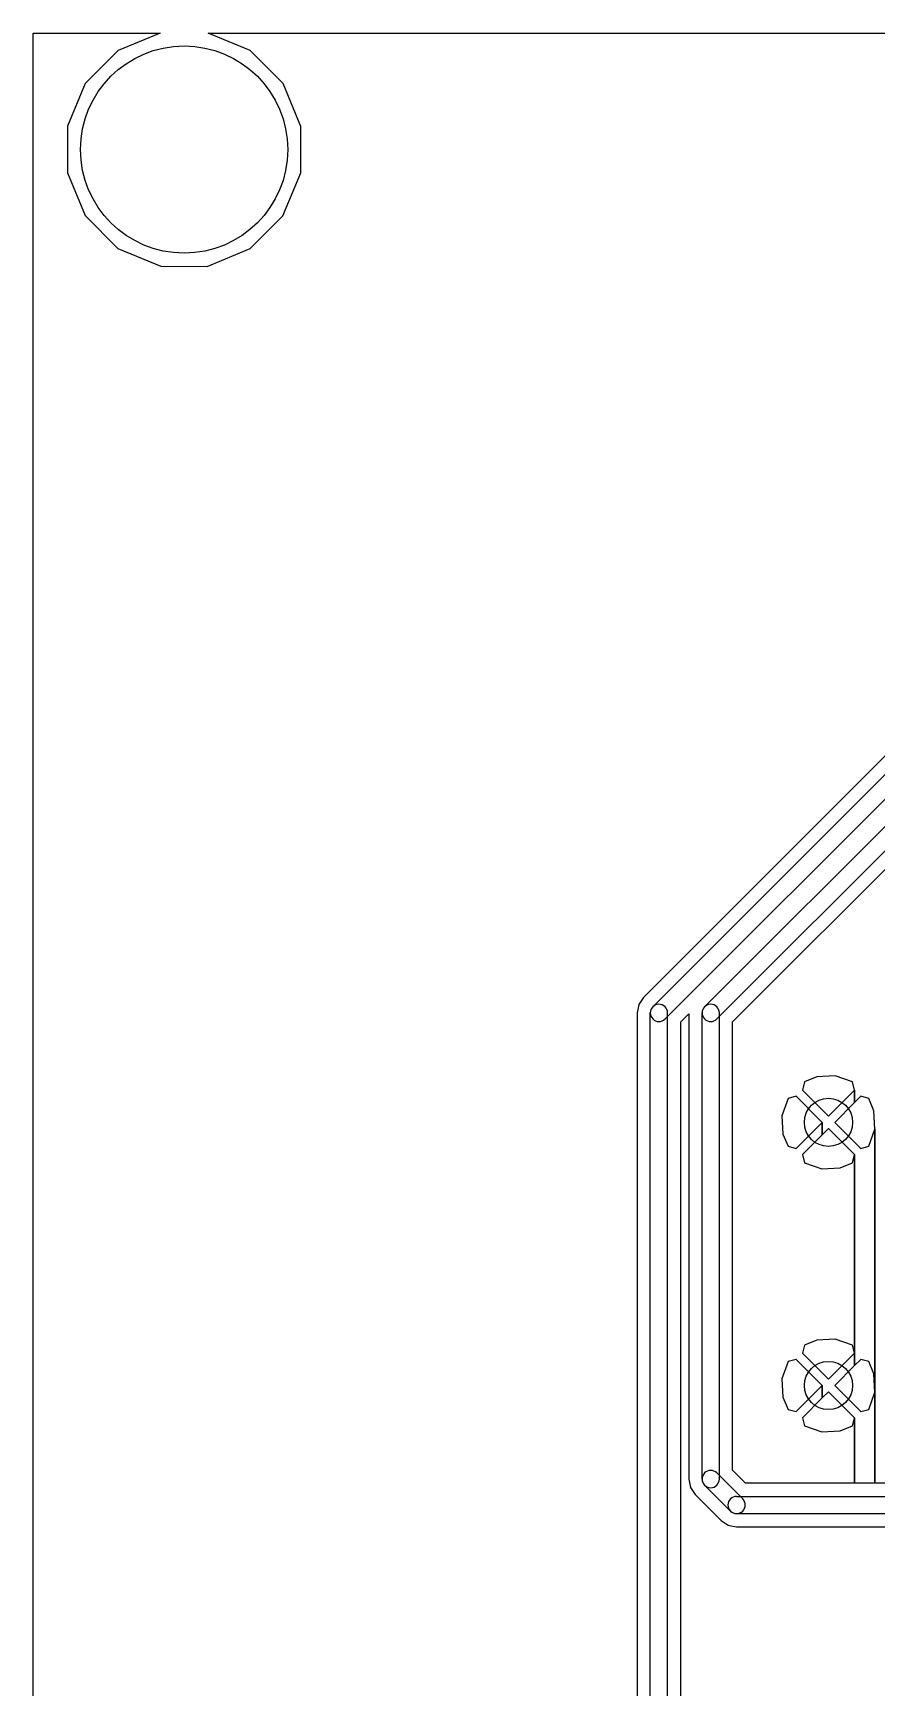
# Model space of a CAD drawing. Extents: x 114.1 to 212.9, y -157.4 to -58.6.
# Drawn here: x 114.13 to 138.56, y -106.55 to -58.63 of the extents above; entities that cross this region are included whole.
import ezdxf

# ---------------------------------------------------------------- set-up
doc = ezdxf.new("R2010")
doc.units = 0
doc.header["$MEASUREMENT"] = 0
doc.layers.add('BLACK', color=250, linetype='CONTINUOUS')

msp = doc.modelspace()

# ---------------------------------------------------------------- linework, layer by layer
at = {"layer": 'BLACK'}
for p, q in [((114.127, -157.373), (114.127, -58.627)), ((114.127, -58.627), (117.81, -58.627)), ((114.127, -157.373), (114.127, -58.627)), ((114.127, -58.627), (117.81, -58.627)), ((117.81, -58.627), (116.587, -59.1323)), ((117.81, -58.627), (116.587, -59.1323)), ((120.418, -59.1356), (119.193, -58.627)), ((119.193, -58.627), (146.981, -58.627)), ((120.418, -59.1356), (119.193, -58.627)), ((119.193, -58.627), (146.981, -58.627)), ((116.587, -59.1323), (115.636, -60.0825)), ((116.587, -59.1323), (115.636, -60.0825)), ((121.368, -60.0875), (120.418, -59.1356)), ((121.368, -60.0875), (120.418, -59.1356)), ((115.636, -60.0825), (115.12, -61.3246)), ((115.636, -60.0825), (115.12, -61.3246)), ((121.881, -61.3305), (121.368, -60.0875)), ((121.881, -61.3305), (121.368, -60.0875)), ((115.12, -61.3246), (115.119, -62.6695)), ((115.12, -61.3246), (115.119, -62.6695)), ((121.88, -62.6754), (121.881, -61.3305)), ((121.88, -62.6754), (121.881, -61.3305)), ((115.119, -62.6695), (115.632, -63.9125)), ((115.119, -62.6695), (115.632, -63.9125)), ((121.364, -63.9175), (121.88, -62.6754)), ((121.364, -63.9175), (121.88, -62.6754)), ((115.632, -63.9125), (116.582, -64.8644)), ((115.632, -63.9125), (116.582, -64.8644)), ((120.413, -64.8677), (121.364, -63.9175)), ((120.413, -64.8677), (121.364, -63.9175)), ((116.582, -64.8644), (117.825, -65.3802)), ((116.582, -64.8644), (117.825, -65.3802)), ((119.17, -65.3813), (120.413, -64.8677)), ((119.17, -65.3813), (120.413, -64.8677)), ((117.825, -65.3802), (119.17, -65.3813)), ((117.825, -65.3802), (119.17, -65.3813)), ((143.019, -75.3386), (131.804, -86.5538)), ((143.019, -75.3386), (131.804, -86.5538)), ((143.473, -75.4232), (132.073, -86.8232)), ((144.823, -75.5732), (133.573, -86.8232)), ((143.827, -75.7768), (132.427, -87.1768)), ((145.177, -75.9268), (133.927, -87.1768)), ((134.381, -87.2614), (145.369, -76.2734)), ((134.381, -87.2614), (145.369, -76.2734)), ((131.804, -86.5538), (131.667, -86.7585)), ((131.804, -86.5538), (131.667, -86.7585)), ((131.667, -86.7585), (131.619, -87)), ((131.667, -86.7585), (131.619, -87)), ((131.619, -87), (131.619, -113.25)), ((131.619, -87), (131.619, -113.25)), ((132, -113.25), (132, -87)), ((132.5, -113.25), (132.5, -87)), ((132.881, -87.2614), (133.119, -87.0234)), ((132.881, -87.2614), (133.119, -87.0234)), ((133.119, -87.0234), (133.119, -100.5)), ((133.119, -87.0234), (133.119, -100.5)), ((133.5, -100.5), (133.5, -87)), ((134, -100.5), (134, -87)), ((132.881, -112.989), (132.881, -87.2614)), ((132.881, -112.989), (132.881, -87.2614)), ((134.381, -100.239), (134.381, -87.2614)), ((134.381, -100.239), (134.381, -87.2614)), ((136.467, -89.0002), (136.405, -89.2358)), ((136.467, -89.0002), (136.405, -89.2358)), ((136.823, -88.8529), (136.467, -89.0002)), ((136.823, -88.8529), (136.467, -89.0002)), ((137.353, -88.8241), (136.823, -88.8529)), ((137.353, -88.8241), (136.823, -88.8529)), ((137.853, -89.0002), (137.353, -88.8241)), ((137.853, -89.0002), (137.353, -88.8241)), ((137.915, -89.2358), (137.853, -89.0002)), ((137.915, -89.2358), (137.853, -89.0002)), ((135.99, -89.4771), (135.814, -89.9775)), ((135.99, -89.4771), (135.814, -89.9775)), ((136.226, -89.4154), (135.99, -89.4771)), ((136.226, -89.4154), (135.99, -89.4771)), ((136.98, -90.17), (136.226, -89.4154)), ((136.98, -90.17), (136.226, -89.4154)), ((136.405, -89.2358), (137.16, -89.9904)), ((136.405, -89.2358), (137.16, -89.9904)), ((137.16, -89.9904), (137.915, -89.2358)), ((137.16, -89.9904), (137.915, -89.2358)), ((137.915, -89.595), (137.34, -90.17)), ((137.915, -89.595), (137.34, -90.17)), ((137.915, -89.595), (137.915, -89.2358)), ((137.915, -89.2358), (137.915, -89.595)), ((137.915, -89.595), (137.915, -89.2358)), ((137.915, -89.2358), (137.915, -89.595)), ((138.094, -89.4154), (137.915, -89.595)), ((138.094, -89.4154), (137.915, -89.595)), ((138.33, -89.4771), (138.094, -89.4154)), ((138.33, -89.4771), (138.094, -89.4154)), ((138.477, -89.8328), (138.33, -89.4771)), ((138.477, -89.8328), (138.33, -89.4771)), ((135.814, -89.9775), (135.843, -90.5072)), ((135.814, -89.9775), (135.843, -90.5072)), ((138.506, -90.3625), (138.477, -89.8328)), ((138.506, -90.3625), (138.477, -89.8328)), ((135.843, -90.5072), (135.99, -90.8629)), ((135.843, -90.5072), (135.99, -90.8629)), ((136.226, -90.9246), (136.98, -90.17)), ((136.226, -90.9246), (136.98, -90.17)), ((136.98, -90.5292), (136.405, -91.1042)), ((136.98, -90.5292), (136.405, -91.1042)), ((136.98, -90.5292), (136.98, -90.17)), ((136.98, -90.17), (136.98, -90.5292)), ((136.98, -90.5292), (136.98, -90.17)), ((136.98, -90.17), (136.98, -90.5292)), ((137.16, -90.3496), (136.98, -90.5292)), ((137.16, -90.3496), (136.98, -90.5292)), ((137.915, -91.1042), (137.16, -90.3496)), ((137.915, -91.1042), (137.16, -90.3496)), ((137.34, -90.17), (138.094, -90.9246)), ((137.34, -90.17), (138.094, -90.9246)), ((138.33, -90.8629), (138.506, -90.3625)), ((138.33, -90.8629), (138.506, -90.3625)), ((138.506, -97.9825), (138.506, -90.3625)), ((138.506, -90.3625), (138.506, -97.9825)), ((138.506, -97.9825), (138.506, -90.3625)), ((138.506, -90.3625), (138.506, -97.9825)), ((135.99, -90.8629), (136.226, -90.9246)), ((135.99, -90.8629), (136.226, -90.9246)), ((138.094, -90.9246), (138.33, -90.8629)), ((138.094, -90.9246), (138.33, -90.8629)), ((136.405, -91.1042), (136.467, -91.3398)), ((136.405, -91.1042), (136.467, -91.3398)), ((136.467, -91.3398), (136.967, -91.5159)), ((136.467, -91.3398), (136.967, -91.5159)), ((136.967, -91.5159), (137.497, -91.4871)), ((136.967, -91.5159), (137.497, -91.4871)), ((137.497, -91.4871), (137.853, -91.3398)), ((137.497, -91.4871), (137.853, -91.3398)), ((137.853, -91.3398), (137.915, -91.1042)), ((137.853, -91.3398), (137.915, -91.1042)), ((137.915, -96.8558), (137.915, -91.1042)), ((137.915, -91.1042), (137.915, -96.8558)), ((137.915, -96.8558), (137.915, -91.1042)), ((137.915, -91.1042), (137.915, -96.8558)), ((136.467, -96.6202), (136.405, -96.8558)), ((136.467, -96.6202), (136.405, -96.8558)), ((136.823, -96.4729), (136.467, -96.6202)), ((136.823, -96.4729), (136.467, -96.6202)), ((137.353, -96.4441), (136.823, -96.4729)), ((137.353, -96.4441), (136.823, -96.4729)), ((137.853, -96.6202), (137.353, -96.4441)), ((137.853, -96.6202), (137.353, -96.4441)), ((137.915, -96.8558), (137.853, -96.6202)), ((137.915, -96.8558), (137.853, -96.6202)), ((135.99, -97.0971), (135.814, -97.5975)), ((135.99, -97.0971), (135.814, -97.5975)), ((136.226, -97.0354), (135.99, -97.0971)), ((136.226, -97.0354), (135.99, -97.0971)), ((136.98, -97.79), (136.226, -97.0354)), ((136.98, -97.79), (136.226, -97.0354)), ((136.405, -96.8558), (137.16, -97.6104)), ((136.405, -96.8558), (137.16, -97.6104)), ((137.16, -97.6104), (137.915, -96.8558)), ((137.16, -97.6104), (137.915, -96.8558)), ((137.915, -97.215), (137.34, -97.79)), ((137.915, -97.215), (137.34, -97.79)), ((137.915, -97.215), (137.915, -96.8558)), ((137.915, -96.8558), (137.915, -97.215)), ((137.915, -97.215), (137.915, -96.8558)), ((137.915, -96.8558), (137.915, -97.215)), ((138.094, -97.0354), (137.915, -97.215)), ((138.094, -97.0354), (137.915, -97.215)), ((138.33, -97.0971), (138.094, -97.0354)), ((138.33, -97.0971), (138.094, -97.0354)), ((138.477, -97.4528), (138.33, -97.0971)), ((138.477, -97.4528), (138.33, -97.0971)), ((135.814, -97.5975), (135.843, -98.1272)), ((135.814, -97.5975), (135.843, -98.1272)), ((138.506, -97.9825), (138.477, -97.4528)), ((138.506, -97.9825), (138.477, -97.4528)), ((135.843, -98.1272), (135.99, -98.4829)), ((135.843, -98.1272), (135.99, -98.4829)), ((136.226, -98.5446), (136.98, -97.79)), ((136.226, -98.5446), (136.98, -97.79)), ((136.98, -98.1492), (136.405, -98.7242)), ((136.98, -98.1492), (136.405, -98.7242)), ((136.98, -98.1492), (136.98, -97.79)), ((136.98, -97.79), (136.98, -98.1492)), ((136.98, -98.1492), (136.98, -97.79)), ((136.98, -97.79), (136.98, -98.1492)), ((137.16, -97.9696), (136.98, -98.1492)), ((137.16, -97.9696), (136.98, -98.1492)), ((137.915, -98.7242), (137.16, -97.9696)), ((137.915, -98.7242), (137.16, -97.9696)), ((137.34, -97.79), (138.094, -98.5446)), ((137.34, -97.79), (138.094, -98.5446)), ((138.33, -98.4829), (138.506, -97.9825)), ((138.33, -98.4829), (138.506, -97.9825)), ((138.506, -100.619), (138.506, -97.9825)), ((138.506, -97.9825), (138.506, -100.619)), ((138.506, -100.619), (138.506, -97.9825)), ((138.506, -97.9825), (138.506, -100.619)), ((135.99, -98.4829), (136.226, -98.5446)), ((135.99, -98.4829), (136.226, -98.5446)), ((138.094, -98.5446), (138.33, -98.4829)), ((138.094, -98.5446), (138.33, -98.4829)), ((136.405, -98.7242), (136.467, -98.9598)), ((136.405, -98.7242), (136.467, -98.9598)), ((136.467, -98.9598), (136.967, -99.1359)), ((136.467, -98.9598), (136.967, -99.1359)), ((136.967, -99.1359), (137.497, -99.1071)), ((136.967, -99.1359), (137.497, -99.1071)), ((137.497, -99.1071), (137.853, -98.9598)), ((137.497, -99.1071), (137.853, -98.9598)), ((137.853, -98.9598), (137.915, -98.7242)), ((137.853, -98.9598), (137.915, -98.7242)), ((137.915, -100.619), (137.915, -98.7242)), ((137.915, -98.7242), (137.915, -100.619)), ((137.915, -100.619), (137.915, -98.7242)), ((137.915, -98.7242), (137.915, -100.619)), ((133.119, -100.5), (133.167, -100.741)), ((133.119, -100.5), (133.167, -100.741)), ((133.927, -100.323), (134.677, -101.073)), ((134.761, -100.619), (134.381, -100.239)), ((134.761, -100.619), (134.381, -100.239)), ((137.915, -100.619), (134.761, -100.619)), ((137.915, -100.619), (134.761, -100.619)), ((138.506, -100.619), (137.915, -100.619)), ((138.506, -100.619), (137.915, -100.619)), ((142.989, -100.619), (138.506, -100.619)), ((142.989, -100.619), (138.506, -100.619)), ((133.167, -100.741), (133.304, -100.946)), ((133.167, -100.741), (133.304, -100.946)), ((133.304, -100.946), (134.054, -101.696)), ((133.304, -100.946), (134.054, -101.696)), ((133.573, -100.677), (134.323, -101.427)), ((134.5, -101), (143.25, -101)), ((134.5, -101.5), (143.25, -101.5)), ((134.054, -101.696), (134.054, -101.696)), ((134.054, -101.696), (134.259, -101.833)), ((134.054, -101.696), (134.054, -101.696)), ((134.054, -101.696), (134.259, -101.833)), ((134.259, -101.833), (134.259, -101.833)), ((134.259, -101.833), (134.299, -101.841)), ((134.259, -101.833), (134.259, -101.833)), ((134.259, -101.833), (134.299, -101.841)), ((134.299, -101.841), (134.5, -101.881)), ((134.299, -101.841), (134.5, -101.881)), ((134.5, -101.881), (143.25, -101.881)), ((134.5, -101.881), (143.25, -101.881))]:
    msp.add_line(p, q, dxfattribs=at)
for centre, radius in [((118.5, -62), 2.9997), ((137.16, -90.17), 0.6985), ((137.16, -97.79), 0.6985)]:
    msp.add_circle(centre, radius, dxfattribs=at)
for centre, start, end in [((132.25, -87), 360, 540), ((132.25, -87), 135, 315), ((133.75, -87), 360, 540), ((133.75, -87), 135, 315), ((133.75, -100.5), 45, 225), ((133.75, -100.5), 180, 360), ((134.5, -101.25), 90, 270), ((134.5, -101.25), 225, 405)]:
    msp.add_arc(centre, 0.25, start, end, dxfattribs=at)

doc.saveas('drawing.dxf')
